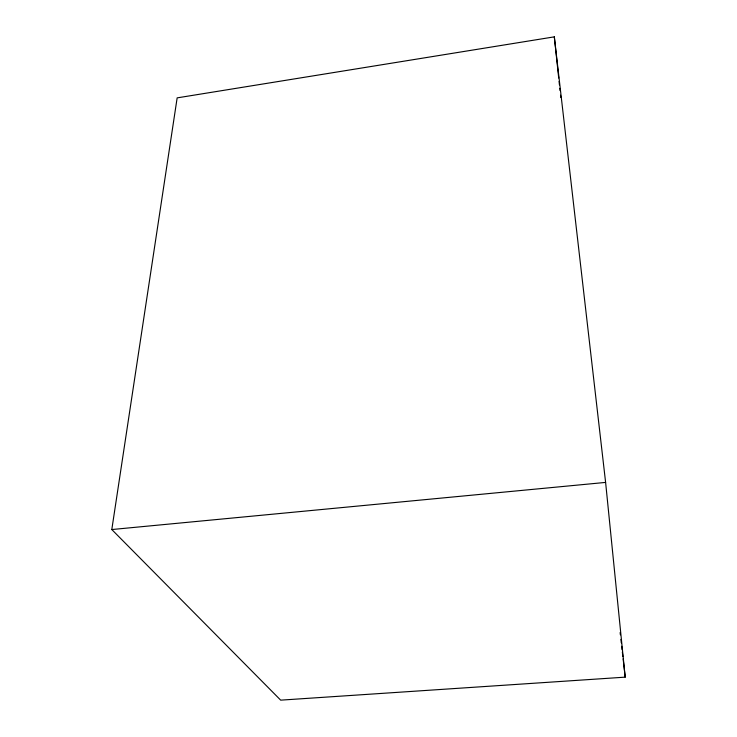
<?xml version="1.0" encoding="UTF-8"?>
<svg xmlns="http://www.w3.org/2000/svg" width="737" height="737" viewBox="0 0 737 737"><rect width="100%" height="100%" fill="white"/><g stroke="black" fill="none" stroke-linecap="round" stroke-linejoin="round"><path stroke-width="1.11" d="M111.803 529.544L177.156 97.874L554.316 36.85L605.611 482.413L625.197 677.146L280.677 700.15L111.803 529.544L605.611 482.413M620.13 632.567L620.388 634.852M620.913 639.421L621.3 642.857M621.687 646.285L622.083 649.712M622.341 651.996L622.857 656.575M623.124 658.86L625.197 677.146M554.316 36.85L558.71 78.021M559.07 81.457L559.438 84.884M559.807 88.32L560.046 90.605M560.535 95.184L560.783 97.468"/></g></svg>
